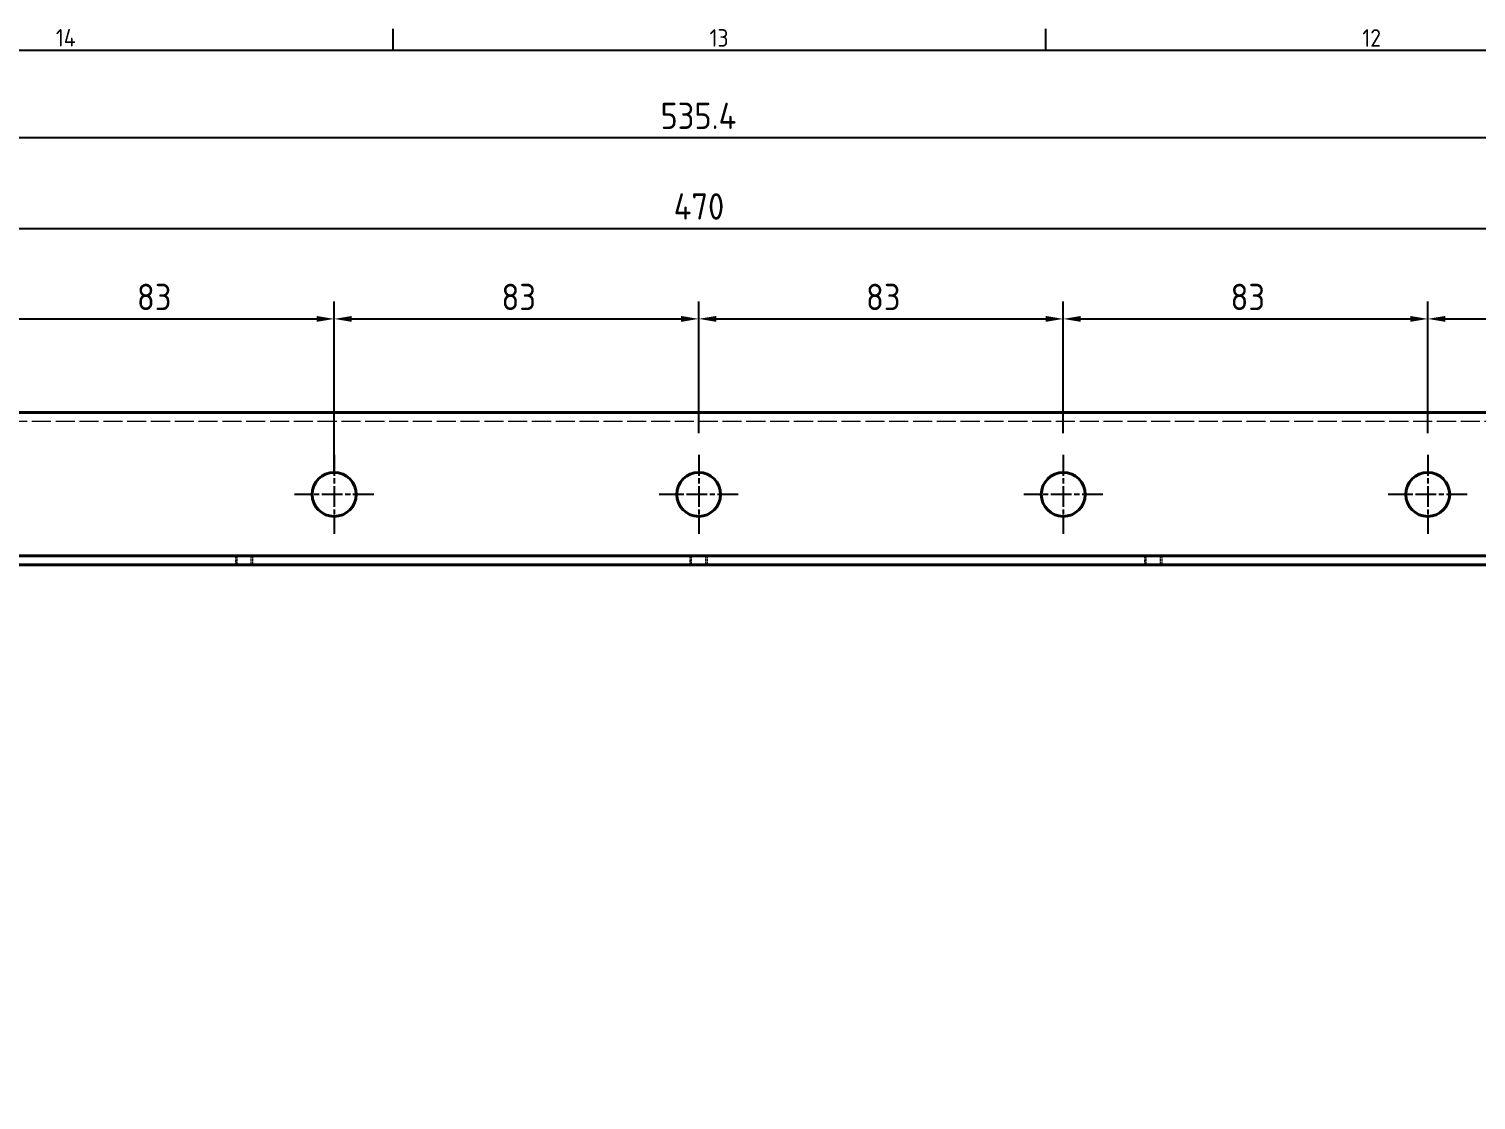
# Model space of a CAD drawing. Header units: millimetres. Extents: x 0 to 2378, y 0 to 1682.
# Drawn here: x 363 to 692.5, y 1402.7 to 1646.8 of the extents above; entities that cross this region are included whole.
import ezdxf

# ---------------------------------------------------------------- set-up
doc = ezdxf.new("R2010")
doc.units = ezdxf.units.MM
doc.header["$LTSCALE"] = 2
doc.linetypes.add('CHAIN', pattern=[0.3543, 0.2362, -0.0295, 0.0591, -0.0295])
doc.linetypes.add('DASHED', pattern=[0.2067, 0.1654, -0.0413])
doc.layers.get('0').update_dxf_attribs({"color": 3, "lineweight": 25})
for name, color, linetype, lineweight in [('가려진 것(ISO)', 2, 'DASHED', 18), ('가시적인 것(ISO)', 3, 'Continuous', 40), ('경계(ISO)', 7, 'Continuous', 25), ('중심 표식(ISO)', 1, 'Continuous', 25), ('치수(ISO)', 2, 'Continuous', 25), ('해치(ISO)', 7, 'Continuous', 18)]:
    doc.layers.add(name, color=color, linetype=linetype, lineweight=lineweight)
doc.styles.add('문자 텍스트_PSTEK_POSCO', font='isocp.shx')
doc.styles.add('치수 텍스트_PSTEK_POSCO', font='isocp.shx')
doc.dimstyles.new('치수_PSTEK_POSCO', dxfattribs={"dimscale": 2, "dimtxt": 3, "dimasz": 2, "dimexe": 2, "dimexo": 2.5, "dimgap": 1, "dimtad": 1, "dimrnd": 1e-08, "dimdsep": 46, "dimtxsty": '치수 텍스트_PSTEK_POSCO', "dimcen": 0.09, "dimdle": 10, "dimclrd": 7, "dimclre": 7, "dimclrt": 2, "dimadec": 1, "dimazin": 2, "dimtfac": 1, "dimtmove": 0, "dimatfit": 3, "dimfxl": 0, "dimtolj": 1, "dimlwd": -1, "dimlwe": -1, "dimarcsym": 0})

# ---------------------------------------------------------------- blocks, each defined once
blk = doc.blocks.new('경계 Default Border')
at = {"layer": '경계(ISO)'}
for p, q in [((222.94, 821), (222.94, 823.4)), ((297.25, 821), (297.25, 823.4))]:
    blk.add_line(p, q, dxfattribs=at)
at = {"layer": '경계(ISO)', "flags": 128}
blk.add_lwpolyline([(20, 20), (20, 821), (1169, 821), (1169, 20), (20, 20)], dxfattribs=at)
at = {"layer": '경계(ISO)', "color": 2, "char_height": 2, "attachment_point": 7, "style": '문자 텍스트_PSTEK_POSCO'}
for s, insert in [('14', (184.55, 821.4)), ('13', (258.97, 821.38)), ('12', (333.29, 821.38))]:
    blk.add_mtext(s, dxfattribs=dict(at, insert=insert))
blk = doc.blocks.new('*D97')
at = {"layer": 'Defpoints', "color": 0, "transparency": 16777216}
for p in [(432.47, 1580.74), (349.47, 1549.74), (432.47, 1540.74)]:
    blk.add_point(p, dxfattribs=at)
at = {"layer": '치수(ISO)', "color": 7, "transparency": 16777216}
for p, q in [((349.47, 1554.74), (349.47, 1584.74)), ((432.47, 1545.74), (432.47, 1584.74)), ((353.47, 1580.74), (428.47, 1580.74))]:
    blk.add_line(p, q, dxfattribs=at)
for points in [[(353.47, 1581.41), (353.47, 1580.07), (349.47, 1580.74)], [(428.47, 1581.41), (428.47, 1580.07), (432.47, 1580.74)]]:
    blk.add_solid(points, dxfattribs=at)
at = {"layer": '치수(ISO)', "color": 2, "transparency": 16777216, "insert": (387.56, 1585.74), "char_height": 6, "attachment_point": 4, "style": '치수 텍스트_PSTEK_POSCO'}
blk.add_mtext('\\A1;83', dxfattribs=at)
blk = doc.blocks.new('*D98')
at = {"layer": 'Defpoints', "color": 0, "transparency": 16777216}
for p in [(515.47, 1580.74), (515.47, 1549.74), (432.47, 1540.74)]:
    blk.add_point(p, dxfattribs=at)
at = {"layer": '치수(ISO)', "color": 7, "transparency": 16777216}
for p, q in [((432.47, 1545.74), (432.47, 1584.74)), ((515.47, 1554.74), (515.47, 1584.74)), ((436.47, 1580.74), (511.47, 1580.74))]:
    blk.add_line(p, q, dxfattribs=at)
for points in [[(436.47, 1581.41), (436.47, 1580.07), (432.47, 1580.74)], [(511.47, 1581.41), (511.47, 1580.07), (515.47, 1580.74)]]:
    blk.add_solid(points, dxfattribs=at)
at = {"layer": '치수(ISO)', "color": 2, "transparency": 16777216, "insert": (470.56, 1585.74), "char_height": 6, "attachment_point": 4, "style": '치수 텍스트_PSTEK_POSCO'}
blk.add_mtext('\\A1;83', dxfattribs=at)
blk = doc.blocks.new('*D99')
at = {"layer": 'Defpoints', "color": 0, "transparency": 16777216}
for p in [(598.47, 1580.74), (515.47, 1549.74), (598.47, 1549.74)]:
    blk.add_point(p, dxfattribs=at)
at = {"layer": '치수(ISO)', "color": 7, "transparency": 16777216}
for p, q in [((515.47, 1554.74), (515.47, 1584.74)), ((598.47, 1554.74), (598.47, 1584.74)), ((519.47, 1580.74), (594.47, 1580.74))]:
    blk.add_line(p, q, dxfattribs=at)
for points in [[(519.47, 1581.41), (519.47, 1580.07), (515.47, 1580.74)], [(594.47, 1581.41), (594.47, 1580.07), (598.47, 1580.74)]]:
    blk.add_solid(points, dxfattribs=at)
at = {"layer": '치수(ISO)', "color": 2, "transparency": 16777216, "insert": (553.56, 1585.74), "char_height": 6, "attachment_point": 4, "style": '치수 텍스트_PSTEK_POSCO'}
blk.add_mtext('\\A1;83', dxfattribs=at)
blk = doc.blocks.new('*D100')
at = {"layer": 'Defpoints', "color": 0, "transparency": 16777216}
for p in [(681.47, 1580.74), (598.47, 1549.74), (681.47, 1549.74)]:
    blk.add_point(p, dxfattribs=at)
at = {"layer": '치수(ISO)', "color": 7, "transparency": 16777216}
for p, q in [((598.47, 1554.74), (598.47, 1584.74)), ((681.47, 1554.74), (681.47, 1584.74)), ((602.47, 1580.74), (677.47, 1580.74))]:
    blk.add_line(p, q, dxfattribs=at)
for points in [[(602.47, 1581.41), (602.47, 1580.07), (598.47, 1580.74)], [(677.47, 1581.41), (677.47, 1580.07), (681.47, 1580.74)]]:
    blk.add_solid(points, dxfattribs=at)
at = {"layer": '치수(ISO)', "color": 2, "transparency": 16777216, "insert": (636.56, 1585.74), "char_height": 6, "attachment_point": 4, "style": '치수 텍스트_PSTEK_POSCO'}
blk.add_mtext('\\A1;83', dxfattribs=at)
blk = doc.blocks.new('*D101')
at = {"layer": 'Defpoints', "color": 0, "transparency": 16777216}
for p in [(764.47, 1580.74), (681.47, 1549.74), (764.47, 1549.74)]:
    blk.add_point(p, dxfattribs=at)
at = {"layer": '치수(ISO)', "color": 7, "transparency": 16777216}
for p, q in [((681.47, 1554.74), (681.47, 1584.74)), ((764.47, 1554.74), (764.47, 1584.74)), ((685.47, 1580.74), (760.47, 1580.74))]:
    blk.add_line(p, q, dxfattribs=at)
for points in [[(685.47, 1581.41), (685.47, 1580.07), (681.47, 1580.74)], [(760.47, 1581.41), (760.47, 1580.07), (764.47, 1580.74)]]:
    blk.add_solid(points, dxfattribs=at)
at = {"layer": '치수(ISO)', "color": 2, "transparency": 16777216, "insert": (719.56, 1585.74), "char_height": 6, "attachment_point": 4, "style": '치수 텍스트_PSTEK_POSCO'}
blk.add_mtext('\\A1;83', dxfattribs=at)
blk = doc.blocks.new('*D104')
at = {"layer": 'Defpoints', "color": 0, "transparency": 16777216}
for p in [(247.77, 1622.01), (247.77, 1559.44), (783.17, 1559.44)]:
    blk.add_point(p, dxfattribs=at)
at = {"layer": '치수(ISO)', "color": 7, "transparency": 16777216}
for p, q in [((247.77, 1564.44), (247.77, 1626.01)), ((783.17, 1564.44), (783.17, 1626.01)), ((779.17, 1622.01), (251.77, 1622.01))]:
    blk.add_line(p, q, dxfattribs=at)
for points in [[(251.77, 1622.67), (251.77, 1621.34), (247.77, 1622.01)], [(779.17, 1622.67), (779.17, 1621.34), (783.17, 1622.01)]]:
    blk.add_solid(points, dxfattribs=at)
at = {"layer": '치수(ISO)', "color": 2, "transparency": 16777216, "insert": (506.77, 1627.01), "char_height": 6, "attachment_point": 4, "style": '치수 텍스트_PSTEK_POSCO'}
blk.add_mtext('\\A1;535.4', dxfattribs=at)
blk = doc.blocks.new('*D117')
at = {"layer": 'Defpoints', "color": 0, "transparency": 16777216}
for p in [(750.47, 1601.36), (280.47, 1526.74), (750.47, 1526.74)]:
    blk.add_point(p, dxfattribs=at)
at = {"layer": '치수(ISO)', "color": 7, "transparency": 16777216}
for p, q in [((280.47, 1531.74), (280.47, 1605.36)), ((750.47, 1531.74), (750.47, 1605.36)), ((284.47, 1601.36), (746.47, 1601.36))]:
    blk.add_line(p, q, dxfattribs=at)
for points in [[(284.47, 1602.03), (284.47, 1600.7), (280.47, 1601.36)], [(746.47, 1602.03), (746.47, 1600.7), (750.47, 1601.36)]]:
    blk.add_solid(points, dxfattribs=at)
at = {"layer": '치수(ISO)', "color": 2, "transparency": 16777216, "insert": (509.77, 1606.36), "char_height": 6, "attachment_point": 4, "style": '치수 텍스트_PSTEK_POSCO'}
blk.add_mtext('\\A1;470', dxfattribs=at)

msp = doc.modelspace()

# ---------------------------------------------------------------- hatches: boundary and pattern name
at = {"layer": '해치(ISO)'}
h = msp.add_hatch(dxfattribs=at)
h.set_pattern_fill('ANSI31', color=256, scale=50.8, style=0)
h.set_pattern_definition([(45, (0, 0), (-4.490128, 4.490128), [])])
edge = h.paths.add_edge_path()
edge.add_line((720.4684, 1266.74), (750.4684, 1266.74))
edge.add_line((750.4684, 1266.74), (750.4684, 1406.74))
edge.add_line((750.4684, 1406.74), (748.4684, 1406.74))
edge.add_line((748.4684, 1406.74), (748.4684, 1394.74))
edge.add_line((748.4684, 1394.74), (746.4684, 1394.74))
edge.add_line((746.4684, 1394.74), (746.4684, 1388.74))
edge.add_ellipse((744.4684, 1388.74), major_axis=(2, 0), ratio=1, start_angle=270, end_angle=360, ccw=False)
edge.add_line((744.4684, 1386.74), (735.5354, 1386.74))
edge.add_line((735.5354, 1386.74), (735.5354, 1384.74))
edge.add_line((735.5354, 1384.74), (744.4684, 1384.74))
edge.add_ellipse((744.4684, 1388.74), major_axis=(0, -4), ratio=1, start_angle=0, end_angle=90)
edge.add_line((748.4684, 1388.74), (748.4684, 1268.74))
edge.add_line((748.4684, 1268.74), (718.4684, 1268.74))
edge.add_line((718.4684, 1268.74), (718.4684, 1249.74))
edge.add_line((718.4684, 1249.74), (732.4684, 1249.74))
edge.add_line((732.4684, 1249.74), (732.4684, 1251.34))
edge.add_line((732.4684, 1251.34), (720.4684, 1251.34))
edge.add_line((720.4684, 1251.34), (720.4684, 1266.74))
edge = h.paths.add_edge_path()
edge.add_line((280.4684, 1266.74), (310.4684, 1266.74))
edge.add_line((310.4684, 1266.74), (310.4684, 1251.34))
edge.add_line((310.4684, 1251.34), (298.4684, 1251.34))
edge.add_line((298.4684, 1251.34), (298.4684, 1249.74))
edge.add_line((298.4684, 1249.74), (312.4684, 1249.74))
edge.add_line((312.4684, 1249.74), (312.4684, 1268.74))
edge.add_line((312.4684, 1268.74), (282.4684, 1268.74))
edge.add_line((282.4684, 1268.74), (282.4684, 1388.74))
edge.add_ellipse((286.4684, 1388.74), major_axis=(-4, 0), ratio=1, start_angle=0, end_angle=90)
edge.add_line((286.4684, 1384.74), (295.4014, 1384.74))
edge.add_line((295.4014, 1384.74), (295.4014, 1386.74))
edge.add_line((295.4014, 1386.74), (286.4684, 1386.74))
edge.add_ellipse((286.4684, 1388.74), major_axis=(0, -2), ratio=1, start_angle=270, end_angle=360, ccw=False)
edge.add_line((284.4684, 1388.74), (284.4684, 1394.74))
edge.add_line((284.4684, 1394.74), (282.4684, 1394.74))
edge.add_line((282.4684, 1394.74), (282.4684, 1524.74))
edge.add_line((282.4684, 1524.74), (315.4684, 1524.74))
edge.add_line((315.4684, 1524.74), (315.4684, 1526.74))
edge.add_line((315.4684, 1526.74), (280.4684, 1526.74))
edge.add_line((280.4684, 1526.74), (280.4684, 1266.74))
h.paths.add_polyline_path([(750.4684, 1526.74), (715.4684, 1526.74), (715.4684, 1524.74), (748.4684, 1524.74), (748.4684, 1506.74), (750.4684, 1506.74)])
h.paths.add_polyline_path([(299.5354, 1384.74), (307.4684, 1384.74), (307.4684, 1386.74), (299.5354, 1386.74)])
h.paths.add_polyline_path([(723.4684, 1384.74), (731.4014, 1384.74), (731.4014, 1386.74), (723.4684, 1386.74)])
h.paths.add_polyline_path([(382.4684, 1236.74), (382.4684, 1238.74), (367.4684, 1238.74), (367.4684, 1211.74), (413.831, 1211.74), (414.6484, 1211.74), (416.9684, 1211.74), (416.9684, 1212.546), (416.9684, 1213.74), (369.4684, 1213.74), (369.4684, 1236.74)])
h.paths.add_polyline_path([(717.4684, 1213.74), (670.4684, 1213.74), (670.4684, 1211.74), (719.4684, 1211.74), (719.4684, 1238.74), (717.4684, 1238.74)])
h.paths.add_polyline_path([(465.4684, 1213.74), (440.9684, 1213.74), (440.9684, 1212.546), (440.9684, 1211.74), (443.2884, 1211.74), (444.1059, 1211.74), (465.4684, 1211.74)])
h.paths.add_polyline_path([(322.4684, 1242.74), (321.2184, 1242.74), (319.2184, 1242.74), (282.4684, 1242.74), (282.4684, 1262.74), (293.4684, 1262.74), (293.4684, 1264.74), (280.4684, 1264.74), (280.4684, 1240.74), (319.331, 1240.74), (320.1484, 1240.74), (322.4684, 1240.74), (322.4684, 1241.546)])
h.paths.add_polyline_path([(384.4684, 1220.74), (396.4684, 1220.74), (396.4684, 1226.74), (396.4684, 1240.74), (398.4684, 1240.74), (462.9684, 1240.74), (462.9684, 1242.74), (349.7184, 1242.74), (347.7184, 1242.74), (346.4684, 1242.74), (346.4684, 1241.546), (346.4684, 1240.74), (348.7884, 1240.74), (349.6059, 1240.74), (394.4684, 1240.74), (394.4684, 1222.74), (384.4684, 1222.74)])
h.paths.add_polyline_path([(690.4684, 1220.74), (702.4684, 1220.74), (702.4684, 1222.74), (692.4684, 1222.74), (692.4684, 1240.74), (750.4684, 1240.74), (750.4684, 1264.74), (737.4684, 1264.74), (737.4684, 1262.74), (748.4684, 1262.74), (748.4684, 1242.74), (672.9684, 1242.74), (672.9684, 1240.74), (690.4684, 1240.74)])

# ---------------------------------------------------------------- linework, layer by layer
at = {"layer": '가려진 것(ISO)', "ltscale": 13.116713}
msp.add_line((249.7684, 1557.44), (781.1684, 1557.44), dxfattribs=at)
at = {"layer": '가려진 것(ISO)', "ltscale": 1.904597}
for p, q in [((409.9684, 1526.74), (409.9684, 1524.74)), ((410.3474, 1524.74), (410.3474, 1526.74)), ((413.5894, 1524.74), (413.5894, 1526.74)), ((413.9684, 1524.74), (413.9684, 1526.74)), ((513.4684, 1526.74), (513.4684, 1524.74)), ((513.8474, 1524.74), (513.8474, 1526.74)), ((517.0894, 1524.74), (517.0894, 1526.74)), ((517.4684, 1524.74), (517.4684, 1526.74)), ((616.9684, 1526.74), (616.9684, 1524.74)), ((617.3474, 1524.74), (617.3474, 1526.74)), ((620.5894, 1524.74), (620.5894, 1526.74)), ((620.9684, 1524.74), (620.9684, 1526.74))]:
    msp.add_line(p, q, dxfattribs=at)
at = {"layer": '가시적인 것(ISO)'}
for p, q in [((783.1684, 1559.44), (247.7684, 1559.44)), ((315.4684, 1526.74), (715.4684, 1526.74)), ((715.4684, 1524.74), (315.4684, 1524.74))]:
    msp.add_line(p, q, dxfattribs=at)
for centre in [(432.4684, 1540.74), (515.4684, 1540.74), (598.4684, 1540.74), (681.4684, 1540.74)]:
    msp.add_circle(centre, 5, dxfattribs=at)
at = {"layer": '중심 표식(ISO)', "linetype": 'CHAIN', "ltscale": 10.000767}
for p, q in [((432.4684, 1549.74), (432.4684, 1531.74)), ((515.4684, 1549.74), (515.4684, 1531.74)), ((598.4684, 1549.74), (598.4684, 1531.74)), ((681.4684, 1549.74), (681.4684, 1531.74)), ((681.4684, 1549.74), (681.4684, 1531.74)), ((441.4684, 1540.74), (423.4684, 1540.74)), ((524.4684, 1540.74), (506.4684, 1540.74)), ((607.4684, 1540.74), (589.4684, 1540.74)), ((690.4684, 1540.74), (672.4684, 1540.74)), ((690.4684, 1540.74), (672.4684, 1540.74))]:
    msp.add_line(p, q, dxfattribs=at)

# ---------------------------------------------------------------- block references
at = {"xscale": 2, "yscale": 2, "zscale": 2}
msp.add_blockref('경계 Default Border', (0, 0), dxfattribs=at)

# ---------------------------------------------------------------- dimensions: what is measured, and where the dimension line sits
at = {"layer": '치수(ISO)', "color": 7}
for base, p1, p2, picture, middle in [((247.7684, 1622.0054), (783.1684, 1559.44), (247.7684, 1559.44), '*D104', (515.4684, 1622.0054)), ((750.4684, 1601.3618), (280.4684, 1526.74), (750.4684, 1526.74), '*D117', (515.4684, 1601.3618)), ((432.4684, 1580.74), (349.4684, 1549.74), (432.4684, 1540.74), '*D97', (390.9884, 1580.74)), ((515.4684, 1580.74), (432.4684, 1540.74), (515.4684, 1549.74), '*D98', (473.9884, 1580.74)), ((598.4684, 1580.74), (515.4684, 1549.74), (598.4684, 1549.74), '*D99', (556.9884, 1580.74)), ((681.4684, 1580.74), (598.4684, 1549.74), (681.4684, 1549.74), '*D100', (639.9884, 1580.74)), ((764.4684, 1580.74), (681.4684, 1549.74), (764.4684, 1549.74), '*D101', (722.9884, 1580.74))]:
    dim = msp.add_linear_dim(base=base, p1=p1, p2=p2, angle=180, dimstyle='치수_PSTEK_POSCO', override={"dimdec": 2, "dimtp": 0, "dimtm": 0, "dimtdec": 2, "dimtofl": 0, "dimatfit": 1}, dxfattribs=at)
    dim.commit()
    dim.dimension.update_dxf_attribs({"geometry": picture, "text_midpoint": middle, "dimtype": 160})

doc.saveas('drawing.dxf')
